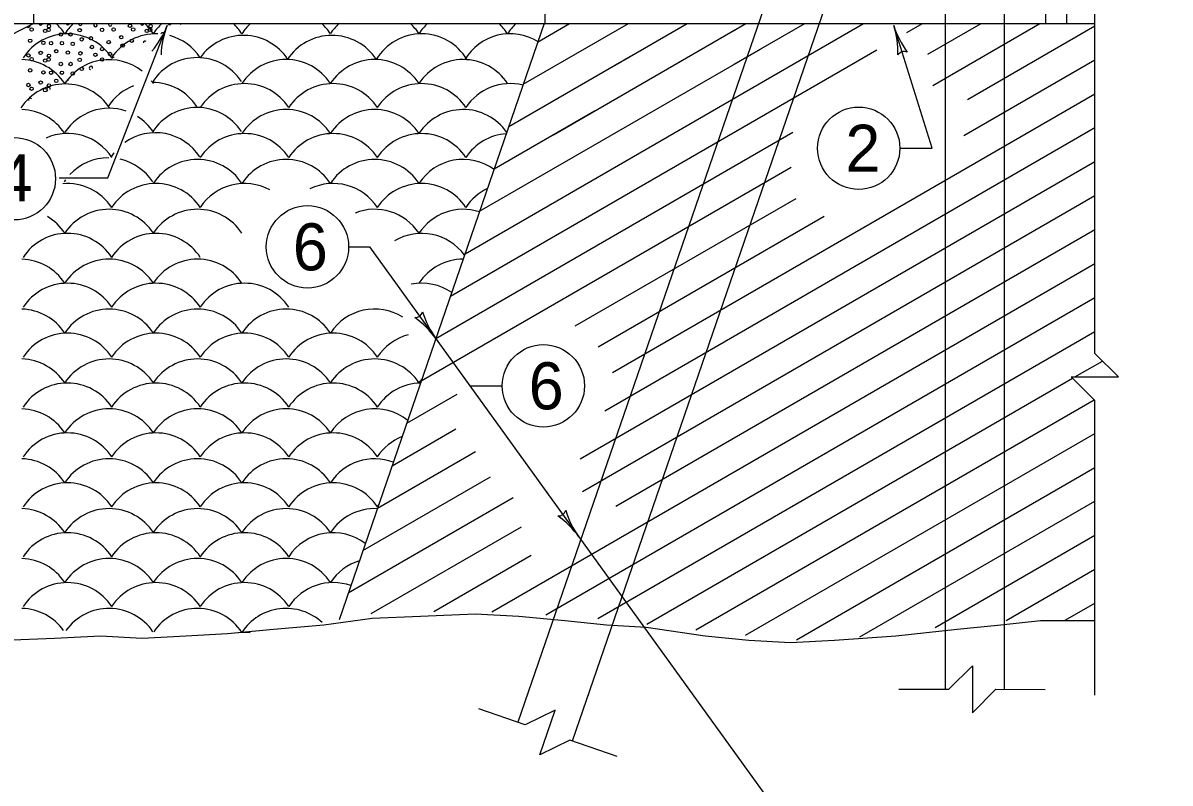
# Model space of a CAD drawing. Extents: x 1000 to 1036.3, y 1000 to 1022.
# Drawn here: x 1009.983 to 1014.861, y 1015.303 to 1018.533 of the extents above; entities that cross this region are included whole.
import ezdxf

# ---------------------------------------------------------------- set-up
doc = ezdxf.new("R2010")
doc.units = 0
for name, color, linetype in [('1', 7, 'Continuous'), ('11', 7, 'Continuous'), ('5', 7, 'Continuous')]:
    doc.layers.add(name, color=color, linetype=linetype)

msp = doc.modelspace()

# ---------------------------------------------------------------- linework, layer by layer
at = {"layer": '1'}
for p, q in [((1012.2019, 1019.5321), (1012.2019, 1018.5303)), ((1014.3304, 1019.5321), (1014.3304, 1018.5303)), ((1013.2448, 1018.9218), (1012.0873, 1015.5608)), ((1013.9045, 1018.9313), (1013.9045, 1015.7011)), ((1014.1545, 1018.9313), (1014.1545, 1015.7009)), ((1013.4761, 1018.8422), (1012.3187, 1015.4811)), ((1010.0299, 1018.5303), (1010.0299, 1018.6344)), ((1014.4198, 1018.6344), (1014.4198, 1018.5303)), ((1010.0299, 1018.5303), (1008.1423, 1017.5864)), ((1008.8498, 1018.5303), (1014.5406, 1018.5303)), ((1010.3437, 1017.8748), (1010.5965, 1018.5215)), ((1012.1998, 1018.5303), (1011.3271, 1015.9963)), ((1013.8488, 1018.0002), (1013.6857, 1018.5219)), ((1013.7116, 1018.0002), (1013.8488, 1018.0002)), ((1010.1372, 1017.8748), (1010.3437, 1017.8748)), ((1011.3679, 1017.5812), (1011.4573, 1017.5812)), ((1011.4573, 1017.5812), (1014.8605, 1012.868)), ((1011.8836, 1016.9906), (1012.0208, 1016.9906)), ((1011.8836, 1016.9906), (1012.3473, 1016.3484))]:
    msp.add_line(p, q, dxfattribs=at)
for points in [[(1014.5406, 1017.7298), (1014.5406, 1020.115), (1014.4406, 1020.215), (1014.6406, 1020.215), (1014.5406, 1020.315), (1014.5406, 1020.9165)], [(1014.5406, 1015.6766), (1014.5406, 1016.9283), (1014.4406, 1017.0283), (1014.6406, 1017.0283), (1014.5406, 1017.1283), (1014.5406, 1017.7298)], [(1009.9028, 1015.9096), (1010.1171, 1015.9189), (1010.3128, 1015.9283), (1010.4898, 1015.9189), (1010.676, 1015.9283), (1010.853, 1015.9375), (1011.0487, 1015.9562), (1011.2629, 1015.9748), (1011.4678, 1016.0028), (1011.6728, 1016.0121), (1011.9057, 1016.0214), (1012.0919, 1016.0121), (1012.2876, 1015.9934), (1012.4646, 1015.9748), (1012.6323, 1015.9655), (1012.8838, 1015.9283), (1013.0701, 1015.9096), (1013.2471, 1015.9003), (1013.4333, 1015.9096), (1013.6942, 1015.9283), (1013.955, 1015.9562), (1014.1413, 1015.9748), (1014.309, 1015.9934), (1014.5406, 1015.9934)], [(1013.707, 1015.7013), (1013.9203, 1015.7011), (1014.0203, 1015.801), (1014.0202, 1015.601), (1014.1203, 1015.7009), (1014.3293, 1015.7007)], [(1012.5095, 1015.4153), (1012.3079, 1015.4848), (1012.1808, 1015.4228), (1012.2459, 1015.6119), (1012.1188, 1015.5499), (1011.9213, 1015.6181)]]:
    msp.add_lwpolyline(points, dxfattribs=at)
for centre, radius, start, end in [((1010.2324, 1018.6639), 0.3909, 319.9886, 338.6353), ((1010.9606, 1018.3791), 0.3909, 158.6414, 177.3102), ((1014.0588, 1018.6386), 0.3909, 197.3538, 197.366), ((1014.0588, 1018.6386), 0.3909, 197.366, 216.0348), ((1013.3126, 1018.4052), 0.3909, 358.7132, 17.3599), ((1013.73, 1018.38), 0.0313, 66.1406, 148.2573), ((1011.6518, 1017.3121), 0.0313, 264.6055, 346.7222), ((1012.0557, 1017.4204), 0.3909, 197.1781, 215.8248), ((1011.4218, 1016.9626), 0.3909, 35.8309, 54.4997), ((1011.4218, 1016.9626), 0.3909, 35.8187, 35.8309), ((1012.2603, 1016.469), 0.0313, 264.6052, 346.7219), ((1012.6642, 1016.5773), 0.3909, 197.1778, 215.8245), ((1012.0303, 1016.1196), 0.3909, 35.8306, 54.4994), ((1012.0303, 1016.1196), 0.3909, 35.8184, 35.8306)]:
    msp.add_arc(centre, radius, start, end, dxfattribs=at)
at = {"layer": '11'}
for centre in [(1013.5366, 1018.0002), (1009.9466, 1017.8707), (1009.9466, 1017.8707), (1011.1929, 1017.5812), (1011.1929, 1017.5812), (1012.1958, 1016.9906)]:
    msp.add_circle(centre, 0.175, dxfattribs=at)
at = {"layer": '5'}
for p, q in [((1011.8628, 1017.5519), (1013.5573, 1018.5303)), ((1012.1105, 1018.2723), (1012.5573, 1018.5303)), ((1012.1705, 1018.4512), (1012.3073, 1018.5303)), ((1012.2388, 1018.0578), (1013.0197, 1018.5085)), ((1012.499, 1018.3523), (1012.8073, 1018.5303)), ((1012.9989, 1018.4965), (1013.0573, 1018.5303)), ((1013.0076, 1018.3572), (1013.3073, 1018.5303)), ((1013.7416, 1018.4923), (1013.8073, 1018.5303)), ((1013.8311, 1018.3996), (1014.0573, 1018.5303)), ((1013.8513, 1018.267), (1014.3073, 1018.5303)), ((1013.9986, 1018.2077), (1014.5406, 1018.5206)), ((1011.8008, 1017.3718), (1013.6143, 1018.4188)), ((1011.9249, 1017.7321), (1013.1187, 1018.4213)), ((1012.049, 1018.0924), (1012.5669, 1018.3915)), ((1013.9837, 1018.0547), (1014.5406, 1018.3763)), ((1012.4898, 1017.0478), (1014.5406, 1018.2319)), ((1011.987, 1017.9123), (1012.414, 1018.1588)), ((1011.7388, 1017.1916), (1013.2564, 1018.0678)), ((1012.4568, 1016.8845), (1014.5406, 1018.0876)), ((1011.6768, 1017.0114), (1013.2493, 1017.9193)), ((1012.3524, 1016.6798), (1014.5406, 1017.9433)), ((1012.3314, 1017.2451), (1013.2706, 1017.7873)), ((1012.3627, 1016.5414), (1014.5406, 1017.7988)), ((1012.4285, 1017.1568), (1013.3897, 1017.7118)), ((1012.5042, 1016.4788), (1014.5406, 1017.6545)), ((1011.9763, 1016.0297), (1014.5406, 1017.5102)), ((1012.2057, 1016.0178), (1014.5406, 1017.3658)), ((1012.4281, 1016.0018), (1014.5406, 1017.2215)), ((1014.4558, 1017.0283), (1014.5729, 1017.0959)), ((1012.6358, 1015.9774), (1014.4462, 1017.0227)), ((1011.6147, 1016.8313), (1011.8289, 1016.9549)), ((1012.8444, 1015.9536), (1014.5377, 1016.9312)), ((1011.5526, 1016.6511), (1011.8231, 1016.8073)), ((1013.0558, 1015.9313), (1014.5406, 1016.7885)), ((1011.4906, 1016.4709), (1011.9068, 1016.7113)), ((1011.4285, 1016.2908), (1011.9707, 1016.6038)), ((1013.2719, 1015.9118), (1014.5406, 1016.6442)), ((1011.3664, 1016.1106), (1012.0679, 1016.5156)), ((1013.542, 1015.9233), (1014.5406, 1016.4998)), ((1011.4644, 1016.0228), (1012.1026, 1016.3913)), ((1013.8618, 1015.9637), (1014.5406, 1016.3555)), ((1011.7304, 1016.0321), (1012.1447, 1016.2713)), ((1014.1632, 1015.9933), (1014.5406, 1016.2112)), ((1014.4148, 1015.9943), (1014.5406, 1016.0668))]:
    msp.add_line(p, q, dxfattribs=at)
for centre in [(1010.0197, 1018.5046), (1010.0777, 1018.4987), (1010.0922, 1018.5032), (1010.0937, 1018.519), (1010.2244, 1018.5016), (1010.3195, 1018.5032), (1010.3685, 1018.5046), (1010.4384, 1018.5206), (1010.4517, 1018.5046), (1010.5097, 1018.4987), (1010.5242, 1018.5032), (1010.5257, 1018.519), (1010.0138, 1018.4571), (1010.0703, 1018.4482), (1010.1026, 1018.4467), (1010.1442, 1018.4838), (1010.1487, 1018.4467), (1010.1858, 1018.4838), (1010.2333, 1018.463), (1010.272, 1018.4675), (1010.3477, 1018.4512), (1010.4013, 1018.472), (1010.4458, 1018.4571), (1010.0584, 1018.4051), (1010.1249, 1018.4125), (1010.1739, 1018.4066), (1010.1947, 1018.4437), (1010.2274, 1018.4036), (1010.2764, 1018.4303), (1010.2913, 1018.3976), (1010.3195, 1018.4214), (1010.3537, 1018.4006), (1010.4072, 1018.4363), (1010.0064, 1018.3947), (1010.0197, 1018.3788), (1010.0777, 1018.3728), (1010.0922, 1018.3773), (1010.0937, 1018.3932), (1010.1442, 1018.358), (1010.1858, 1018.358), (1010.2244, 1018.3758), (1010.3195, 1018.3773), (1010.0138, 1018.3312), (1010.0703, 1018.3223), (1010.1026, 1018.3208), (1010.1487, 1018.3208), (1010.1947, 1018.3178), (1010.2333, 1018.3372), (1010.0064, 1018.2688), (1010.0197, 1018.2529), (1010.0584, 1018.2792), (1010.0937, 1018.2673), (1010.1249, 1018.2866), (1010.0777, 1018.247)]:
    msp.add_circle(centre, 0.00723, dxfattribs=at)
for centre, radius, start, end in [((1010.0064, 1018.5206), 0.00723, 221.5994, 11.5307), ((1010.0584, 1018.531), 0.00723, 185.7198, 354.2802), ((1009.9727, 1018.3637), 0.225, 33.1386, 47.763), ((1010.3492, 1018.3637), 0.225, 132.237, 146.8614), ((1010.1739, 1018.5324), 0.00723, 197.6153, 342.3847), ((1010.2274, 1018.5294), 0.00723, 173.5392, 6.4608), ((1010.2913, 1018.5235), 0.00723, 110.9983, 69.0017), ((1010.3537, 1018.5265), 0.00723, 148.772, 31.228), ((1010.4904, 1018.531), 0.00723, 185.7198, 354.2802), ((1010.3492, 1018.3637), 0.225, 33.1386, 47.763), ((1010.7257, 1018.3637), 0.225, 132.237, 146.8614), ((1010.6059, 1018.5324), 0.00723, 197.6153, 342.3847), ((1010.6594, 1018.5294), 0.00723, 173.5392, 205.4111), ((1010.7257, 1018.3637), 0.225, 33.1386, 47.763), ((1011.1022, 1018.3637), 0.225, 132.237, 146.8614), ((1011.1022, 1018.3637), 0.225, 33.1386, 47.763), ((1011.4787, 1018.3637), 0.225, 132.237, 146.8614), ((1011.4787, 1018.3637), 0.225, 33.1386, 47.763), ((1011.8552, 1018.3637), 0.225, 132.237, 146.8614), ((1011.8552, 1018.3637), 0.225, 33.1386, 47.763), ((1012.2317, 1018.3637), 0.225, 132.237, 146.8614), ((1010.1722, 1018.2615), 0.225, 33.1386, 146.8614), ((1010.5487, 1018.2615), 0.225, 88.1052, 146.8614), ((1010.5023, 1018.4482), 0.00723, 47.3354, 185.7931), ((1010.5762, 1018.4838), 0.00723, 57.5879, 175.5407), ((1010.5487, 1018.2615), 0.225, 33.1386, 74.7791), ((1010.9206, 1018.2549), 0.225, 32.8403, 144.7256), ((1011.2967, 1018.2549), 0.225, 32.7834, 147.2493), ((1011.6782, 1018.2615), 0.225, 30.6996, 149.148), ((1012.0547, 1018.2615), 0.225, 58.2263, 149.148), ((1009.9727, 1018.1517), 0.225, 33.1386, 88.4378), ((1010.3492, 1018.1517), 0.225, 51.3569, 146.8614), ((1010.3685, 1018.3788), 0.00723, 68.5134, 164.6152), ((1010.7236, 1018.1604), 0.225, 33.1386, 146.8614), ((1011.1022, 1018.152), 0.225, 33.1386, 146.8614), ((1011.4787, 1018.152), 0.225, 33.1386, 146.8614), ((1011.8552, 1018.152), 0.225, 33.0212, 146.8614), ((1010.272, 1018.3416), 0.00723, 341.3826, 251.746), ((1010.1629, 1018.0483), 0.225, 33.1386, 146.8614), ((1010.0922, 1018.2514), 0.00723, 344.3546, 248.7739), ((1010.1739, 1018.2807), 0.00723, 76.3612, 156.7673), ((1010.5334, 1018.0549), 0.225, 110.8, 146.8614), ((1010.3492, 1018.1517), 0.225, 33.1386, 36.9971), ((1010.5334, 1018.0549), 0.225, 33.1386, 89.693), ((1010.9252, 1018.0499), 0.225, 33.1386, 146.8614), ((1011.3017, 1018.0499), 0.225, 33.1386, 146.8614), ((1011.6782, 1018.0499), 0.225, 33.1386, 146.8614), ((1012.0547, 1018.0499), 0.225, 75.8892, 146.8614), ((1010.0138, 1018.2054), 0.00723, 36.8308, 196.2978), ((1009.9727, 1017.9397), 0.225, 33.1386, 88.4378), ((1010.3499, 1017.9448), 0.225, 71.3482, 146.8614), ((1010.7236, 1017.9481), 0.225, 33.1386, 146.8614), ((1011.1022, 1017.9397), 0.225, 33.1386, 146.8614), ((1011.4787, 1017.9397), 0.225, 33.1386, 146.8614), ((1011.8552, 1017.9397), 0.225, 34.5839, 146.8614), ((1010.3499, 1017.9448), 0.225, 33.1386, 57.8394), ((1010.1729, 1017.8378), 0.225, 33.1386, 114.0371), ((1010.5467, 1017.8412), 0.225, 33.1386, 125.2268), ((1010.9252, 1017.8375), 0.225, 33.1386, 146.8614), ((1011.3017, 1017.8375), 0.225, 33.1386, 146.8614), ((1011.6782, 1017.8375), 0.225, 33.1386, 146.8614), ((1012.0547, 1017.8375), 0.225, 94.1095, 146.8614), ((1010.5467, 1017.8412), 0.225, 141.683, 146.8614), ((1010.3465, 1017.7343), 0.225, 89.6976, 136.9127), ((1010.3465, 1017.7343), 0.225, 33.1386, 77.136), ((1010.7257, 1017.7277), 0.225, 33.1386, 146.8614), ((1011.1022, 1017.7277), 0.225, 33.1386, 146.8614), ((1011.4787, 1017.7277), 0.225, 33.1386, 146.8614), ((1011.8552, 1017.7277), 0.225, 54.3322, 146.8614), ((1010.1722, 1017.6255), 0.225, 33.1386, 95.0714), ((1010.3465, 1017.7343), 0.225, 144.2191, 146.8614), ((1010.5487, 1017.6255), 0.225, 33.1386, 146.8614), ((1010.9252, 1017.6255), 0.225, 61.2593, 146.8614), ((1011.3017, 1017.6255), 0.225, 33.1386, 115.9967), ((1011.6782, 1017.6255), 0.225, 33.1386, 146.8614), ((1012.0547, 1017.6255), 0.225, 115.3744, 146.8614), ((1010.3492, 1017.5157), 0.225, 33.1386, 146.8614), ((1010.7257, 1017.5157), 0.225, 33.1386, 146.8614), ((1011.4787, 1017.5157), 0.225, 33.1386, 111.7935), ((1011.8552, 1017.5157), 0.225, 72.1467, 146.8614), ((1009.9727, 1017.5157), 0.225, 33.1386, 59.5021), ((1010.1722, 1017.4135), 0.225, 33.1386, 146.8614), ((1010.5487, 1017.4135), 0.225, 33.1386, 146.8614), ((1011.6782, 1017.4135), 0.225, 35.834, 120.7775), ((1009.9727, 1017.3037), 0.225, 33.1386, 88.4378), ((1010.3492, 1017.3037), 0.225, 33.1386, 146.8614), ((1010.7257, 1017.3037), 0.225, 33.1386, 146.8614), ((1011.8552, 1017.3037), 0.225, 90.0779, 146.8614), ((1010.1722, 1017.2015), 0.225, 33.1386, 146.8614), ((1010.5487, 1017.2015), 0.225, 33.1386, 146.8614), ((1010.9252, 1017.2015), 0.225, 33.1386, 146.8614), ((1011.6782, 1017.2015), 0.225, 55.3879, 101.2319), ((1009.9727, 1017.0917), 0.225, 33.1386, 88.4378), ((1010.3492, 1017.0917), 0.225, 33.1386, 146.8614), ((1010.7257, 1017.0917), 0.225, 33.1386, 146.8614), ((1011.1022, 1017.0917), 0.225, 33.1386, 146.8614), ((1011.4787, 1017.0917), 0.225, 57.9304, 146.8614), ((1010.1722, 1016.9895), 0.225, 33.1386, 146.8614), ((1010.5487, 1016.9895), 0.225, 33.1386, 146.8614), ((1010.9252, 1016.9895), 0.225, 33.1386, 146.8614), ((1011.3017, 1016.9895), 0.225, 33.1386, 146.8614), ((1011.6782, 1016.9895), 0.225, 104.6038, 146.8614), ((1009.9727, 1016.8797), 0.225, 33.1386, 88.4378), ((1010.3492, 1016.8797), 0.225, 33.1386, 146.8614), ((1010.7257, 1016.8797), 0.225, 33.1386, 146.8614), ((1011.1022, 1016.8797), 0.225, 33.1386, 146.8614), ((1011.4787, 1016.8797), 0.225, 33.1386, 146.8614), ((1010.1722, 1016.7775), 0.225, 33.1386, 146.8614), ((1010.5487, 1016.7775), 0.225, 33.1386, 146.8614), ((1010.9252, 1016.7775), 0.225, 33.1386, 146.8614), ((1011.3017, 1016.7775), 0.225, 33.1386, 146.8614), ((1011.6782, 1016.7775), 0.225, 91.1545, 146.8614), ((1011.8552, 1016.8797), 0.225, 141.1494, 146.8614), ((1009.9727, 1016.6677), 0.225, 33.1386, 88.4378), ((1010.3492, 1016.6677), 0.225, 33.1386, 146.8614), ((1010.7257, 1016.6677), 0.225, 33.1386, 146.8614), ((1011.1022, 1016.6677), 0.225, 33.1386, 146.8614), ((1011.4787, 1016.6677), 0.225, 51.4424, 146.8614), ((1010.1722, 1016.5655), 0.225, 33.1386, 146.8614), ((1010.5487, 1016.5655), 0.225, 33.1386, 146.8614), ((1010.9252, 1016.5655), 0.225, 33.1386, 146.8614), ((1011.3017, 1016.5655), 0.225, 33.1386, 146.8614), ((1011.6782, 1016.5655), 0.225, 111.6477, 146.8614), ((1009.9727, 1016.4557), 0.225, 33.1386, 88.4378), ((1010.3492, 1016.4557), 0.225, 33.1386, 146.8614), ((1010.7257, 1016.4557), 0.225, 33.1386, 146.8614), ((1011.1022, 1016.4557), 0.225, 33.1386, 146.8614), ((1011.4787, 1016.4557), 0.225, 69.3999, 146.8614), ((1010.1722, 1016.3535), 0.225, 33.1386, 146.8614), ((1010.5487, 1016.3535), 0.225, 33.1386, 146.8614), ((1010.9252, 1016.3535), 0.225, 33.1386, 146.8614), ((1011.3017, 1016.3535), 0.225, 33.1386, 146.8614), ((1009.9727, 1016.2437), 0.225, 33.1386, 88.4378), ((1010.3492, 1016.2437), 0.225, 33.1386, 146.8614), ((1010.7257, 1016.2437), 0.225, 33.1386, 146.8614), ((1011.1022, 1016.2437), 0.225, 33.1386, 146.8614), ((1011.4787, 1016.2437), 0.225, 87.1956, 146.8614), ((1011.6782, 1016.3535), 0.225, 144.3924, 146.8614), ((1010.1722, 1016.1415), 0.225, 33.1386, 146.8614), ((1010.5487, 1016.1415), 0.225, 33.1386, 146.8614), ((1010.9252, 1016.1415), 0.225, 33.1386, 146.8614), ((1011.3017, 1016.1415), 0.225, 52.515, 146.8614), ((1009.9727, 1016.0317), 0.225, 33.1386, 88.4378), ((1010.3492, 1016.0317), 0.225, 33.1386, 146.8614), ((1010.7257, 1016.0317), 0.225, 33.1386, 146.8614), ((1011.1022, 1016.0317), 0.225, 33.1386, 146.8614), ((1011.4787, 1016.0317), 0.225, 106.8573, 146.8614), ((1010.1722, 1015.9295), 0.225, 33.1386, 146.8614), ((1010.5487, 1015.9295), 0.225, 33.1386, 146.8614), ((1010.9252, 1015.9295), 0.225, 33.1386, 146.8614), ((1011.3017, 1015.9295), 0.225, 70.4142, 146.8614), ((1009.9727, 1015.8197), 0.225, 35.4766, 88.4378), ((1010.3492, 1015.8197), 0.225, 33.9704, 144.5234), ((1010.7257, 1015.8197), 0.225, 33.1386, 146.057), ((1011.1022, 1015.8197), 0.225, 46.987, 146.8614), ((1010.9252, 1015.7175), 0.225, 83.8579, 96.1421)]:
    msp.add_arc(centre, radius, start, end, dxfattribs=at)

# ---------------------------------------------------------------- texts
at = {"layer": '1'}
for s, p in [('2', (1013.4799, 1017.9002)), ('4', (1009.8755, 1017.7739)), ('6', (1011.1307, 1017.4812)), ('6', (1012.1336, 1016.8906))]:
    msp.add_text(s, height=0.2, dxfattribs=at).set_placement(p)

doc.saveas('drawing.dxf')
